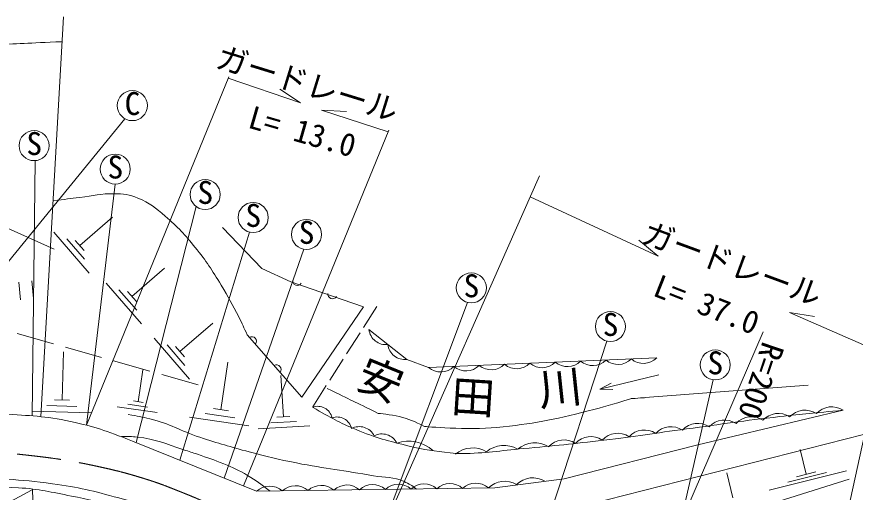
# Model space of a CAD drawing. Units: millimetres, scale not verified. Extents: x 40000 to 680000, y 20000 to 380000.
# Drawn here: x 298538 to 365450, y 295459 to 333442 of the extents above; entities that cross this region are included whole.
import ezdxf
from ezdxf.enums import TextEntityAlignment as Align

# ---------------------------------------------------------------- set-up
doc = ezdxf.new("R2010")
doc.units = ezdxf.units.MM
doc.header["$LTSCALE"] = 1000
for name, pattern in [('CHAIN', [18.5, 12, -1.5, 3.5, -1.5]), ('DASHED', [7.5, 6, -1.5]), ('USER1', [2.5, 2, -0.5]), ('USER2', [4, 3, -1])]:
    doc.linetypes.add(name, pattern=pattern)
for name, color, linetype, lineweight in [('M-BGD', 7, 'Continuous', 13), ('M-BMK', 7, 'CHAIN', 13), ('M-STR-HTXT', 7, 'Continuous', 13)]:
    doc.layers.add(name, color=color, linetype=linetype, lineweight=lineweight)
doc.styles.add('ＭＳ ゴシック', font='')
doc.styles.get('ＭＳ ゴシック').set_extended_font_data('MS Gothic')

msp = doc.modelspace()

# ---------------------------------------------------------------- linework, layer by layer
at = {"layer": 'M-BGD'}
for p, q in [((307170, 325299), (287702, 301411)), ((299997, 321948), (299777, 301560)), ((306399, 320071), (304096, 300815)), ((312854, 318281), (308059, 299435)), ((303563, 315169), (306174, 317432)), ((304324, 312972), (301495, 316236)), ((317116, 316241), (311543, 298022)), ((303944, 314071), (302529, 315702)), ((303916, 314761), (303209, 315577)), ((321457, 314872), (315093, 296581)), ((307728, 311099), (310339, 313362)), ((298692, 312235), (298833, 310842)), ((299736, 312341), (299877, 310948)), ((308490, 308901), (305661, 312165)), ((308109, 310000), (306695, 311632)), ((308082, 310691), (307375, 311507)), ((334513, 310623), (327364, 291575)), ((311562, 306695), (314173, 308958)), ((312324, 304497), (309495, 307761)), ((311943, 305596), (310529, 307228)), ((345639, 307528), (338704, 286451)), ((302155, 302836), (302269, 306674)), ((311916, 306287), (311209, 307103)), ((314833, 302050), (315386, 305850)), ((308238, 302692), (308607, 305226)), ((319814, 301476), (319623, 304778)), ((345074, 303688), (345982, 304185)), ((361698, 304022), (348675, 303015)), ((354114, 304442), (348967, 281830)), ((345074, 303688), (346109, 303664)), ((302754, 302819), (301555, 302854)), ((308984, 302260), (307400, 302491)), ((308634, 302635), (307842, 302750)), ((304525, 301806), (299728, 301948)), ((303340, 302321), (300941, 302392)), ((309730, 301829), (306562, 302289)), ((315427, 301964), (314240, 302137)), ((317070, 300755), (312321, 301446)), ((315951, 301403), (313577, 301748)), ((320870, 301123), (318806, 301004)), ((320330, 301506), (319298, 301447)), ((321926, 300770), (317798, 300531)), ((366402, 300999), (361185, 277055)), ((366110, 300070), (342706, 294116)), ((307776, 299550), (317672, 295535)), ((361545, 296892), (361058, 298871)), ((364758, 297158), (358574, 295637)), ((336683, 295806), (342228, 296538)), ((355679, 295023), (355193, 297002)), ((363152, 297025), (360059, 296265)), ((362318, 297082), (360772, 296702)), ((317672, 295535), (336683, 295806))]:
    msp.add_line(p, q, dxfattribs=at)
at = {"layer": 'M-BGD', "linetype": 'USER1'}
msp.add_line((327285, 310295), (322139, 302255), dxfattribs=at)
at = {"layer": 'M-BGD', "linetype": 'USER2'}
msp.add_line((294731, 309245), (313941, 303766), dxfattribs=at)
at = {"layer": 'M-BGD', "linetype": 'DASHED'}
msp.add_line((345074, 303688), (349771, 304833), dxfattribs=at)
at = {"layer": 'M-BGD'}
for points in [[(301524, 314886), (285337, 322137), (283209, 321011), (279693, 316686), (275035, 307430), (276502, 306046), (291434, 309350), (294731, 309245)], [(316928, 308045), (321293, 303049), (326213, 310271), (320411, 312272), (318099, 313341), (314956, 316616)], [(326644, 308449), (329666, 306066), (331396, 305427), (349607, 306190)], [(364489, 302004), (352876, 299241), (342228, 296538)], [(344935, 288515), (345597, 290404), (364961, 296511)], [(274077, 291736), (277134, 290750), (288030, 291010), (291651, 291280), (299719, 295615)]]:
    msp.add_lwpolyline(points, dxfattribs=at)
at = {"layer": 'M-BGD', "color": 1}
for centre in [(307761, 326343), (299922, 323146), (306398, 321271), (313573, 319242), (317403, 317406), (321658, 316055), (334814, 311785), (345917, 308696), (354277, 305630)]:
    msp.add_circle(centre, 1200, dxfattribs=at)
at = {"layer": 'M-BGD'}
for centre, radius, start, end in [((320928, 312341), 366, 169.66489, 328.88717), ((323734, 311279), 366, 169.66489, 328.88717), ((317295, 307524), 366, 321.53259, 120.75487), ((327993, 308605), 1357, 186.59457, 276.88258), ((329504, 307413), 1357, 186.59457, 276.88258), ((340456, 306890), 1482, 229.2912, 315.50923), ((342480, 306974), 1482, 229.2912, 315.50923), ((344503, 307059), 1482, 229.2912, 315.50923), ((346527, 307144), 1482, 229.2912, 315.50923), ((348550, 307229), 1482, 229.2912, 315.50923), ((319269, 305265), 366, 321.53259, 120.75487), ((332362, 306550), 1482, 229.2912, 315.50923), ((334386, 306635), 1482, 229.2912, 315.50923), ((336409, 306720), 1482, 229.2912, 315.50923), ((338433, 306805), 1482, 229.2912, 315.50923), ((322541, 301139), 1186, 12.8, 109.77799), ((361437, 300369), 1648, 56.27484, 137.81358), ((363574, 300633), 1648, 56.27484, 137.81358), ((324099, 300286), 1186, 12.8, 109.77799), ((355027, 299577), 1648, 56.27484, 137.81358), ((357164, 299841), 1648, 56.27484, 137.81358), ((359301, 300105), 1648, 56.27484, 137.81358), ((325874, 299374), 1327, 26.40071, 117.76976), ((348617, 298785), 1648, 56.27484, 137.81358), ((350754, 299049), 1648, 56.27484, 137.81358), ((352891, 299313), 1648, 56.27484, 137.81358), ((327681, 298790), 1327, 26.40071, 117.76976), ((344344, 298257), 1648, 56.27484, 137.81358), ((346481, 298521), 1648, 56.27484, 137.81358), ((329807, 296630), 2905, 47.97017, 108.815), ((337406, 297066), 2136, 59.03254, 130.30117), ((339887, 297268), 2136, 59.03254, 130.30117), ((342207, 297993), 1648, 56.27484, 137.81358), ((334925, 296863), 2136, 59.03254, 130.30117), ((339724, 294798), 1812, 57.96185, 135.57717), ((318716, 294428), 1521, 48.29655, 133.34006), ((320771, 294458), 1521, 48.29655, 133.34006), ((322827, 294487), 1521, 48.29655, 133.34006), ((324883, 294517), 1521, 48.29655, 133.34006), ((326939, 294546), 1521, 48.29655, 133.34006), ((328995, 294575), 1521, 48.29655, 133.34006), ((331051, 294605), 1521, 48.29655, 133.34006), ((333106, 294634), 1521, 48.29655, 133.34006), ((335162, 294663), 1521, 48.29655, 133.34006), ((337468, 294531), 1812, 57.96185, 135.57717)]:
    msp.add_arc(centre, radius, start, end, dxfattribs=at)
for points, knots in [([(301436, 318733), (302476, 318871), (302743, 318906), (303582, 319007), (304646, 319136), (305237, 319321), (306308, 319309), (307063, 319300), (307508, 319240), (308209, 318960), (309159, 318581), (309614, 318177), (310390, 317511), (311416, 316632), (311932, 316062), (312784, 315014), (313682, 313909), (314111, 313229), (314851, 312012), (315440, 311043), (315738, 310479), (316253, 309468), (316532, 308920), (316664, 308601), (316928, 308045), (316928, 308045), (316928, 308045), (316928, 308045)], [0, 0, 0, 0, 1, 1, 1, 2, 2, 2, 3, 3, 3, 4, 4, 4, 5, 5, 5, 6, 6, 6, 7, 7, 7, 8, 8, 8, 9, 9, 9, 9]), ([(347524, 302932), (345936, 302421), (345467, 302304), (344133, 301959), (341325, 301233), (339713, 300921), (336828, 300629), (334594, 300404), (331100, 300712), (331081, 300713), (331081, 300713), (331081, 300713), (331081, 300713)], [0, 0, 0, 0, 1, 1, 1, 2, 2, 2, 3, 3, 3, 4, 4, 4, 4]), ([(348675, 303015), (348654, 303013), (347543, 302933), (347524, 302932), (347524, 302932), (347524, 302932), (347524, 302932)], [0, 0, 0, 0, 1, 1, 1, 2, 2, 2, 2]), ([(270103, 295835), (271503, 296545), (271885, 296733), (273047, 297267), (274464, 297919), (275256, 298298), (276724, 298825), (278842, 299586), (280079, 299868), (282260, 300424), (283659, 300781), (284458, 300927), (285884, 301151), (288218, 301518), (289544, 301624), (291904, 301748), (294075, 301861), (295300, 301839), (297470, 301706), (299573, 301577), (300770, 301553), (302829, 301111), (304810, 300685), (305552, 300407), (307776, 299550)], [0, 0, 0, 0, 1, 1, 1, 2, 2, 2, 3, 3, 3, 4, 4, 4, 5, 5, 5, 6, 6, 6, 7, 7, 7, 8, 8, 8, 8]), ([(322139, 302255), (323702, 301342), (324211, 301062), (325619, 300469), (327218, 299796), (328174, 299565), (329856, 299140), (331107, 298823), (331834, 298749), (333117, 298610), (333473, 298571), (333673, 298538), (334031, 298544), (335971, 298579), (337049, 298773), (338982, 298946), (341488, 299170), (342890, 299324), (345390, 299621), (347967, 299927), (349402, 300169), (351974, 300514), (354882, 300904), (356505, 301177), (359421, 301501), (361398, 301720), (362041, 301787), (364489, 302004)], [0, 0, 0, 0, 1, 1, 1, 2, 2, 2, 3, 3, 3, 4, 4, 4, 5, 5, 5, 6, 6, 6, 7, 7, 7, 8, 8, 8, 9, 9, 9, 9]), ([(307430, 301661), (308241, 301542), (308489, 301477), (309159, 301319), (310774, 300936), (311569, 300367), (313148, 299854), (314675, 299358), (315536, 299093), (317089, 298686), (318552, 298302), (319374, 298085), (320859, 297798), (323252, 297335), (324613, 297197), (327013, 296770), (327969, 296599), (328583, 296733), (329457, 296309), (329861, 296114), (330040, 296024), (330441, 295717)], [0, 0, 0, 0, 1, 1, 1, 2, 2, 2, 3, 3, 3, 4, 4, 4, 5, 5, 5, 6, 6, 6, 7, 7, 7, 7]), ([(331081, 300713), (330191, 301140), (329886, 301307), (329063, 301507), (328417, 301664), (327436, 301748), (327380, 301756), (327380, 301756), (327380, 301756), (327380, 301756)], [0, 0, 0, 0, 1, 1, 1, 2, 2, 2, 3, 3, 3, 3]), ([(306902, 299917), (307479, 299930), (307674, 299903), (308166, 299858), (309632, 299724), (310400, 299314), (311801, 298866)], [0, 0, 0, 0, 1, 1, 1, 2, 2, 2, 2]), ([(311801, 298866), (312363, 298690), (312510, 298640), (312962, 298488), (313786, 298212), (314250, 298063), (315053, 297731), (315820, 297415), (316247, 297221), (316963, 296801), (317698, 296370), (317950, 296172), (318750, 295550)], [0, 0, 0, 0, 1, 1, 1, 2, 2, 2, 3, 3, 3, 4, 4, 4, 4]), ([(273658, 292180), (275836, 293149), (276482, 293433), (278353, 294070), (280278, 294725), (281386, 295012), (283369, 295462), (285170, 295870), (286197, 296037), (288032, 296241), (290468, 296511), (291845, 296604), (294295, 296594), (297075, 296582), (298642, 296497), (301399, 296137), (303489, 295864), (304640, 295556), (306675, 295005), (309196, 294321), (310071, 293939), (312979, 292772)], [0, 0, 0, 0, 1, 1, 1, 2, 2, 2, 3, 3, 3, 4, 4, 4, 5, 5, 5, 6, 6, 6, 7, 7, 7, 7]), ([(291374, 295911), (294219, 296121), (295829, 295991), (298675, 295818), (300344, 295716), (301262, 295473), (302902, 295153), (305593, 294629), (307084, 294207), (309674, 293310), (310825, 292911), (311227, 292778), (312597, 292223)], [0, 0, 0, 0, 1, 1, 1, 2, 2, 2, 3, 3, 3, 4, 4, 4, 4])]:
    msp.add_open_spline(points, degree=3, knots=knots, dxfattribs=at)
for points in [[(327380, 301756), (325341, 302757), (325341, 302757), (323302, 303757)], [(314972, 297601), (314972, 297601), (314972, 297601), (314972, 297601)]]:
    msp.add_open_spline(points, degree=3, dxfattribs=at)
at = {"layer": 'M-BMK'}
msp.add_open_spline([(267721, 291789), (271161, 293359), (272083, 293846), (274974, 294931), (275774, 295232), (276222, 295401), (277030, 295679), (278594, 296217), (279486, 296474), (281075, 296931), (282528, 297348), (283352, 297553), (284835, 297845), (287845, 298436), (289589, 298415), (292645, 298686), (293150, 298731), (293436, 298735), (293943, 298738), (295865, 298748), (296946, 298690), (298856, 298478), (301012, 298239), (302226, 298102), (304350, 297658), (306196, 297271), (307229, 297022), (309027, 296449), (310046, 296125), (310601, 295894), (311595, 295499), (312466, 295153), (312749, 295032), (313807, 294571)], degree=3, knots=[0, 0, 0, 0, 1, 1, 1, 2, 2, 2, 3, 3, 3, 4, 4, 4, 5, 5, 5, 6, 6, 6, 7, 7, 7, 8, 8, 8, 9, 9, 9, 10, 10, 10, 11, 11, 11, 11], dxfattribs=at)
at = {"layer": 'M-STR-HTXT'}
for p, q in [((302270, 333442), (300458, 301497)), ((315457, 328653), (304096, 300815)), ((315410, 328538), (321178, 326553)), ((321178, 326553), (319521, 327670)), ((322861, 325972), (328189, 324261)), ((322861, 325972), (324858, 325874)), ((328233, 324369), (316620, 295962)), ((340261, 320746), (327364, 291575)), ((339517, 319063), (349714, 314307)), ((349714, 314307), (348184, 315592)), ((360216, 309814), (370946, 305088)), ((360216, 309814), (362192, 309509)), ((358104, 308263), (346143, 280599)), ((299789, 295718), (301263, 254345))]:
    msp.add_line(p, q, dxfattribs=at)
msp.add_open_spline([(296475, 331168), (298693, 331295), (299410, 331336), (302157, 331445)], degree=3, dxfattribs=at)

# ---------------------------------------------------------------- texts
at = {"layer": 'M-BGD', "color": 1, "style": 'ＭＳ ゴシック'}
for s, p in [('C', (307770, 325041)), ('S', (299931, 321844)), ('S', (306406, 319969)), ('S', (313582, 317940)), ('S', (317411, 316104)), ('S', (321667, 314753)), ('S', (334823, 310483)), ('S', (345925, 307394)), ('S', (354285, 304328))]:
    msp.add_text(s, height=1833, dxfattribs=at).set_placement(p, align=Align.BOTTOM_CENTER)
at = {"layer": 'M-BGD', "style": 'ＭＳ ゴシック'}
for s, rotation, p in [('安', 337.829, (325174, 303191)), ('川', 6.061, (340371, 301579)), ('田', 356.399, (333083, 301114))]:
    msp.add_text(s, height=2566, rotation=rotation, dxfattribs=at).set_placement(p, align=Align.BOTTOM_LEFT)
at = {"layer": 'M-STR-HTXT', "style": 'ＭＳ ゴシック'}
for s, rotation, p in [('ガードレール', 342.852, (314132, 328916)), ('L= 13.0', 343.955, (316738, 324078)), ('ガードレール', 339.781, (348086, 314925)), ('L= 37.0', 338.561, (348999, 310687)), ('R=200', 251.307, (357557, 307765))]:
    msp.add_text(s, height=1833, rotation=rotation, dxfattribs=at).set_placement(p, align=Align.BOTTOM_LEFT)

doc.saveas('drawing.dxf')
